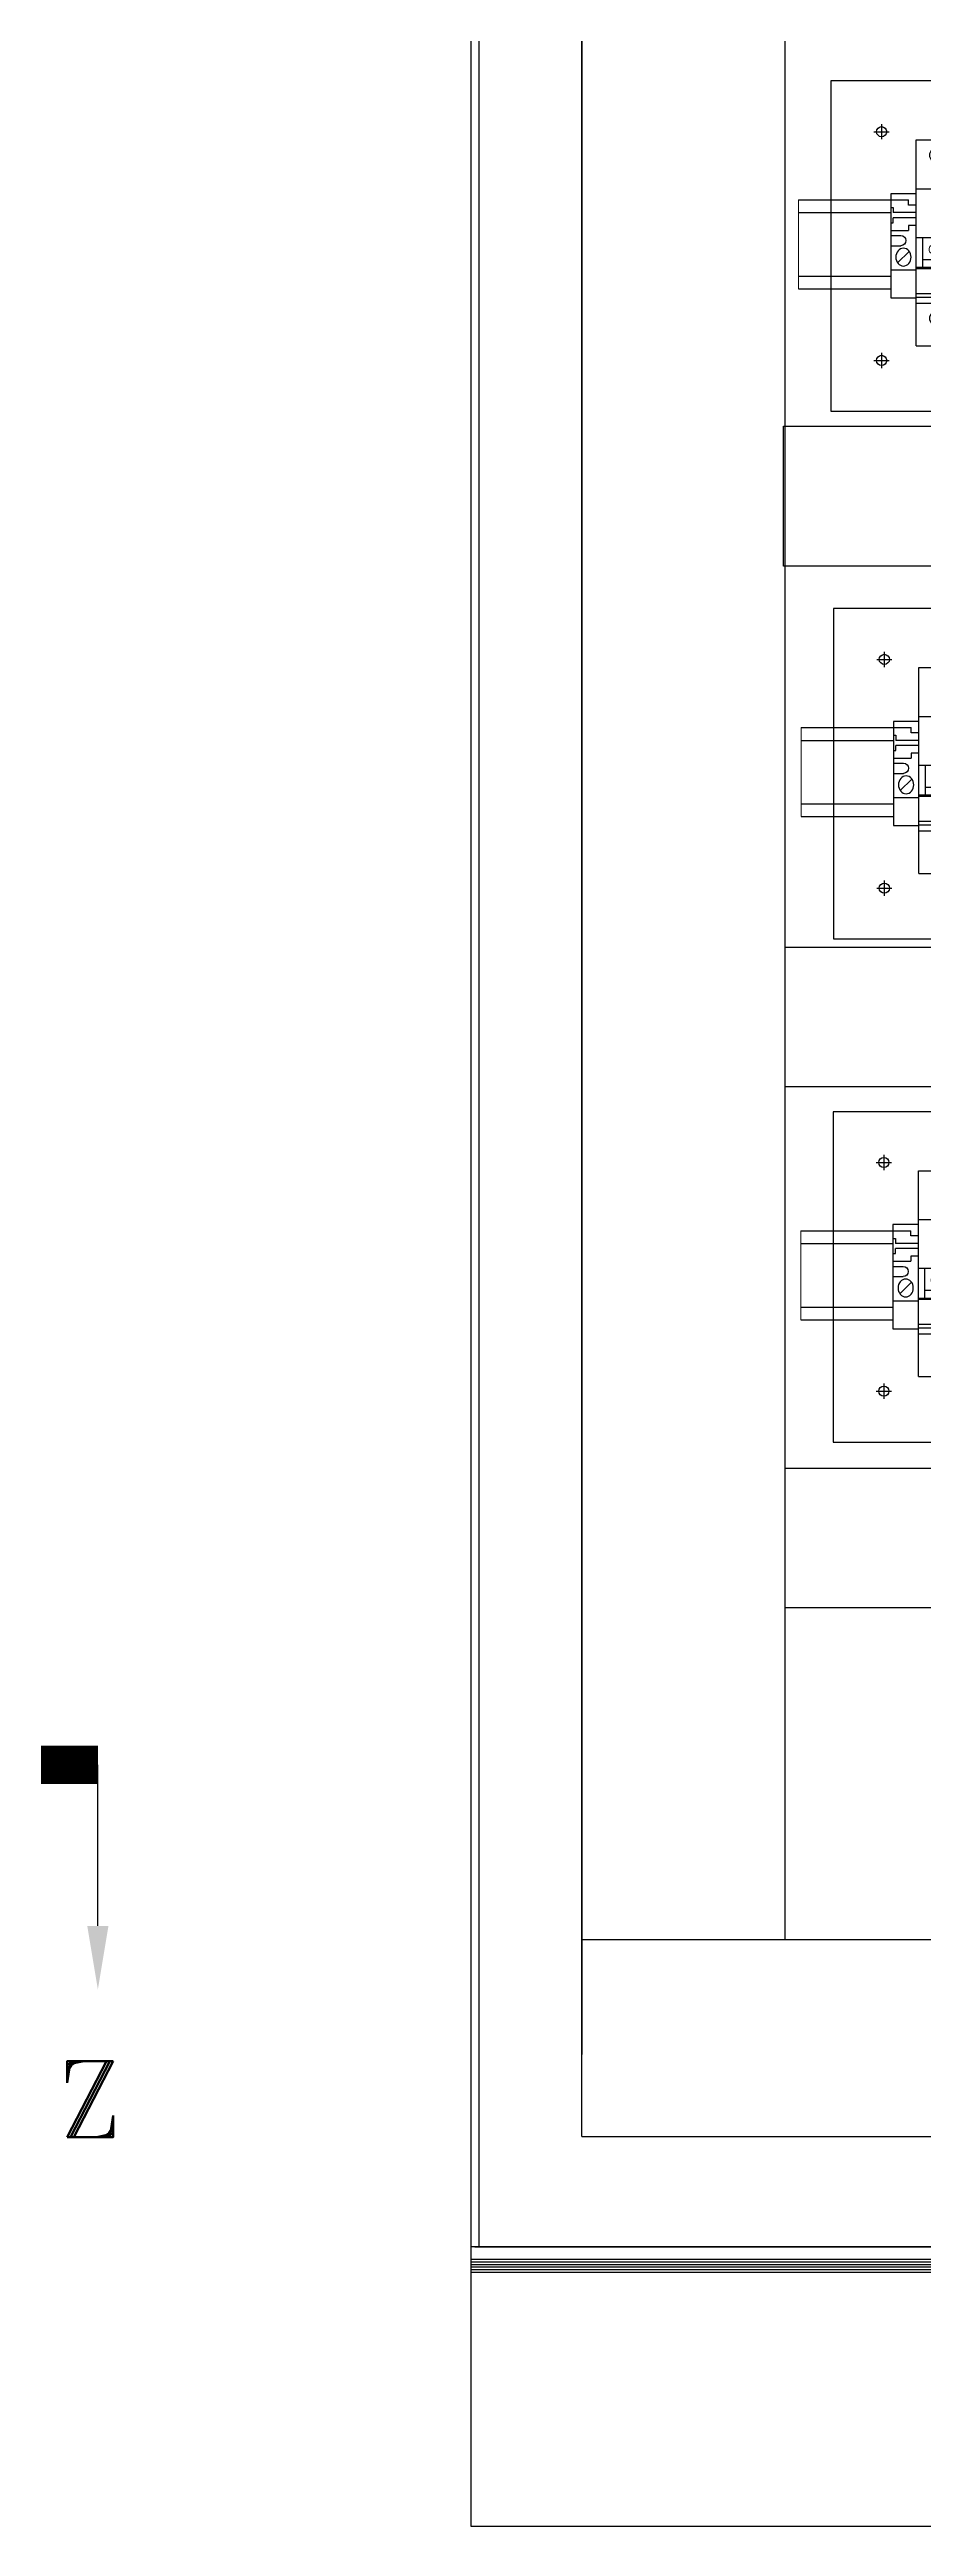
# Model space of a CAD drawing. Extents: x 81444 to 119867, y -54816 to -29062.
# Drawn here: x 87785 to 88128, y -40681 to -39706 of the extents above; entities that cross this region are included whole.
import ezdxf
from ezdxf.enums import TextEntityAlignment as Align
from ezdxf.lldxf.tags import DXFTag

# ---------------------------------------------------------------- set-up
doc = ezdxf.new("R2010")
doc.units = 0
doc.header["$LTSCALE"] = 100
doc.header["$MEASUREMENT"] = 0
for name, color, linetype in [('CABINET', 7, 'Continuous'), ('COMPONENT', 7, 'Continuous'), ('LOOP', 5, 'Continuous'), ('PSU', 12, 'Continuous'), ('TEXT', 7, 'Continuous')]:
    doc.layers.add(name, color=color, linetype=linetype)
doc.layers.add('细实线', color=7, linetype='Continuous', lineweight=20)
doc.styles.add('ROMANS', font='romans', dxfattribs={"width": 0.8, "height": 2})
doc.styles.add('ROMANT', font='romant.shx')
tags = doc.linetypes.add('CENTER2', pattern=[1.125, 0.75, -0.125, 0.125, -0.125]).pattern_tags.tags
tags[10:11] = [DXFTag(74, 4), DXFTag(75, 0), DXFTag(340, '0'), DXFTag(46, 1.0), DXFTag(50, 0.0), DXFTag(44, 0.0), DXFTag(45, 0.0)]
tags[8:9] = [DXFTag(74, 4), DXFTag(75, 0), DXFTag(340, '0'), DXFTag(46, 1.0), DXFTag(50, 0.0), DXFTag(44, 0.0), DXFTag(45, 0.0)]
tags[6:7] = [DXFTag(74, 4), DXFTag(75, 0), DXFTag(340, '0'), DXFTag(46, 1.0), DXFTag(50, 0.0), DXFTag(44, 0.0), DXFTag(45, 0.0)]
tags[4:5] = [DXFTag(74, 4), DXFTag(75, 0), DXFTag(340, '0'), DXFTag(46, 1.0), DXFTag(50, 0.0), DXFTag(44, 0.0), DXFTag(45, 0.0)]
tags = doc.linetypes.add('HIDDEN', pattern=[0.375, 0.25, -0.125]).pattern_tags.tags
tags[6:7] = [DXFTag(74, 4), DXFTag(75, 0), DXFTag(340, '0'), DXFTag(46, 1.0), DXFTag(50, 0.0), DXFTag(44, 0.0), DXFTag(45, 0.0)]
tags[4:5] = [DXFTag(74, 4), DXFTag(75, 0), DXFTag(340, '0'), DXFTag(46, 1.0), DXFTag(50, 0.0), DXFTag(44, 0.0), DXFTag(45, 0.0)]

# ---------------------------------------------------------------- blocks, each defined once
blk = doc.blocks.new('堵头')
at = {"color": 53}
for p, q in [((0, -41), (0, 0)), ((0, 0), (10, 0)), ((10, 0), (10, -41)), ((0, -11), (10, -11)), ((7.28, -18.33), (2.72, -13.78)), ((0, -20.55), (4, -20.55)), ((0, -24.55), (4, -24.55)), ((0, -26.55), (7, -26.55)), ((7, -28.55), (7, -26.55)), ((10, -28.55), (7, -28.55)), ((0, -29.55), (1, -29.55)), ((0, -35.55), (1, -35.55)), ((0, -38.55), (7, -38.55)), ((1, -29.55), (1, -31.55)), ((10, -31.55), (1, -31.55)), ((10, -33.55), (1, -33.55)), ((1, -35.55), (1, -33.55)), ((10, -36.55), (7, -36.55)), ((7, -36.55), (7, -38.55)), ((10, -41), (0, -41))]:
    blk.add_line(p, q, dxfattribs=at)
blk.add_arc((4, -22.55), 2, 270, 90, dxfattribs=at)
blk.add_ellipse((5, -16.05), major_axis=(0, -3.5), ratio=0.857143, start_param=4.712389, end_param=10.995574, dxfattribs=at)
blk = doc.blocks.new('2P空开')
at = {"layer": 'COMPONENT', "color": 6, "linetype": 'HIDDEN', "ltscale": 0.2}
for p, q in [((-11.76, -8.23), (-7.37, -3.86)), ((6.76, -8.23), (11.15, -3.86)), ((-11.76, -72.42), (-7.37, -68.04)), ((6.76, -72.42), (11.15, -68.04))]:
    blk.add_line(p, q, dxfattribs=at)
for centre in [(-9.56, -6.04), (8.95, -6.04), (-9.56, -70.23), (8.95, -70.23)]:
    blk.add_circle(centre, 3.1, dxfattribs=at)
at = {"layer": 'PSU', "linetype": 'HIDDEN', "ltscale": 0.2}
for p, q in [((-18, 0), (18, 0)), ((-18, -19.21), (-18, 0)), ((0, -19.21), (0, 0)), ((18, -19.21), (18, 0)), ((18, -81), (18, -19.21)), ((-18, -81), (-18, -64.21)), ((0, -81), (0, -64.21)), ((18, -81), (18, -67.23)), ((-18, -81), (18, -81))]:
    blk.add_line(p, q, dxfattribs=at)
at = {"layer": 'PSU'}
for p, q in [((-18, -19.21), (18, -19.21)), ((-18, -64.21), (-18, -19.21)), ((0, -38.43), (0, -19.21)), ((18, -64.21), (18, -19.21)), ((-18, -38.43), (0, -38.43)), ((-15.43, -50.11), (-15.43, -38.43)), ((-3.09, -50.11), (-3.09, -38.43)), ((0, -38.43), (18, -38.43)), ((3.09, -50.11), (3.09, -38.43)), ((15.43, -50.11), (15.43, -38.43)), ((-15.43, -47.02), (-3.09, -47.02)), ((3.09, -47.02), (15.43, -47.02)), ((-18, -50.11), (18, -50.11)), ((-18, -50.62), (18, -50.62)), ((-18, -60.46), (18, -60.46)), ((-18, -61.84), (18, -61.84)), ((-18, -64.21), (18, -64.21)), ((0, -64.21), (0, -64.21))]:
    blk.add_line(p, q, dxfattribs=at)
at = {"layer": 'TEXT', "style": 'ROMANS'}
for p in [(-9.48, -43.11), (9.37, -43.11)]:
    blk.add_text('OFF', height=3.086, dxfattribs=at).set_placement(p, align=Align.MIDDLE)

msp = doc.modelspace()

# ---------------------------------------------------------------- linework, layer by layer
at = {"color": 7}
for p, q in [((87950.38, -40681.09), (87950.38, -38571.09)), ((87950.38, -40681.09), (87950.38, -38571.09)), ((87993.88, -40527.59), (87993.88, -38614.59)), ((87993.88, -38695.09), (87993.88, -40495.39)), ((87993.88, -40450.09), (88706.88, -40450.09)), ((88750.38, -40571.09), (87950.38, -40571.09)), ((88750.38, -40576.09), (87950.38, -40576.09)), ((88750.38, -40577.09), (87950.38, -40577.09)), ((88750.38, -40578.09), (87950.38, -40578.09)), ((87951.88, -40571.09), (88748.88, -40571.09)), ((88750.38, -40579.09), (87950.38, -40579.09)), ((88750.38, -40580.09), (87950.38, -40580.09)), ((88750.38, -40581.09), (87950.38, -40581.09)), ((88750.38, -40681.09), (87950.38, -40681.09))]:
    msp.add_line(p, q, dxfattribs=at)
at = {"color": 7, "linetype": 'HIDDEN'}
msp.add_line((87953.58, -40571.09), (87953.58, -38571.09), dxfattribs=at)
msp.add_line((87953.58, -40571.09), (87953.58, -38571.09), dxfattribs=at)
at = {"color": 4, "linetype": 'CENTER2'}
for p, q in [((88108.78, -39738.69), (88114.78, -39738.69)), ((88111.78, -39735.69), (88111.78, -39741.69)), ((88111.78, -39825.69), (88111.78, -39831.69)), ((88108.78, -39828.69), (88114.78, -39828.69)), ((88112.84, -39943.35), (88112.84, -39949.35)), ((88109.84, -39946.35), (88115.84, -39946.35)), ((88109.84, -40036.35), (88115.84, -40036.35)), ((88112.84, -40033.35), (88112.84, -40039.35)), ((88109.67, -40144.35), (88115.67, -40144.35)), ((88112.67, -40141.35), (88112.67, -40147.35)), ((88109.67, -40234.35), (88115.67, -40234.35)), ((88112.67, -40231.35), (88112.67, -40237.35))]:
    msp.add_line(p, q, dxfattribs=at)
at = {"linetype": 'CENTER2'}
for p, q in [((88111.69, -39738.69), (88111.87, -39738.69)), ((88111.78, -39738.78), (88111.78, -39738.6)), ((88111.69, -39828.69), (88111.87, -39828.69)), ((88111.78, -39828.78), (88111.78, -39828.6)), ((88112.75, -39946.35), (88112.93, -39946.35)), ((88112.84, -39946.44), (88112.84, -39946.26)), ((88112.75, -40036.35), (88112.93, -40036.35)), ((88112.84, -40036.44), (88112.84, -40036.26)), ((88112.58, -40144.35), (88112.76, -40144.35)), ((88112.67, -40144.44), (88112.67, -40144.26)), ((88112.58, -40234.35), (88112.76, -40234.35)), ((88112.67, -40234.44), (88112.67, -40234.26))]:
    msp.add_line(p, q, dxfattribs=at)
at = {"color": 6}
for p, q in [((88079.07, -39765.55, -63738.88), (88115.35, -39765.55, -62238.04)), ((88079.07, -39770.55, -63738.88), (88115.35, -39770.55, -62238.04)), ((88079.07, -39795.55, -63738.88), (88115.35, -39795.55, -62238.04)), ((88079.07, -39800.55, -63738.88), (88115.35, -39800.55, -62238.04)), ((88080.13, -39973.21, -63738.88), (88116.41, -39973.21, -62238.04)), ((88080.13, -39978.21, -63738.88), (88116.41, -39978.21, -62238.04)), ((88080.13, -40003.21, -63738.88), (88116.41, -40003.21, -62238.04)), ((88080.13, -40008.21, -63738.88), (88116.41, -40008.21, -62238.04)), ((88079.96, -40171.2, -63738.88), (88116.24, -40171.2, -62238.04)), ((88079.96, -40176.2, -63738.88), (88116.24, -40176.2, -62238.04)), ((88079.96, -40201.2, -63738.88), (88116.24, -40201.2, -62238.04)), ((88079.96, -40206.2, -63738.88), (88116.24, -40206.2, -62238.04))]:
    msp.add_line(p, q, dxfattribs=at)
for points in [[(87993.88, -40450.09), (88073.88, -40450.09), (88073.88, -38649.59), (87993.88, -38649.59)], [(88091.78, -39848.69), (88611.78, -39848.69), (88611.78, -39718.69), (88091.78, -39718.69)], [(88092.84, -40056.35), (88612.84, -40056.35), (88612.84, -39926.35), (88092.84, -39926.35)], [(88073.88, -40059.61), (88623.88, -40059.61), (88623.88, -40114.61), (88073.88, -40114.61)], [(88092.67, -40254.35), (88612.67, -40254.35), (88612.67, -40124.35), (88092.67, -40124.35)], [(88073.88, -40264.61), (88623.88, -40264.61), (88623.88, -40319.61), (88073.88, -40319.61)]]:
    msp.add_lwpolyline(points, close=True)
at = {"elevation": 63738.88}
msp.add_lwpolyline([(88073.25, -39854.61), (88623.25, -39854.61), (88623.25, -39909.61), (88073.25, -39909.61)], close=True, dxfattribs=at)
for centre in [(88111.78, -39738.69), (88111.78, -39828.69), (88112.84, -39946.35), (88112.84, -40036.35), (88112.67, -40144.35), (88112.67, -40234.35)]:
    msp.add_circle(centre, 2)
at = {"layer": 'CABINET'}
msp.add_line((87993.88, -40527.59), (88706.88, -40527.59), dxfattribs=at)
at = {"layer": 'LOOP', "color": 5}
msp.add_line((87803.59, -40444.78), (87803.59, -40381.38), dxfattribs=at)
msp.add_line((87803.59, -40444.78), (87803.59, -40381.38), dxfattribs=at)
at = {"layer": 'LOOP', "color": 5, "const_width": 15}
msp.add_lwpolyline([(87803.59, -40381.38), (87758.45, -40381.38)], dxfattribs=at)
msp.add_lwpolyline([(87803.59, -40381.38), (87758.45, -40381.38)], dxfattribs=at)
at = {"layer": 'LOOP', "color": 5}
msp.add_solid([(87799.42, -40444.78), (87803.59, -40469.78), (87807.75, -40444.78)], dxfattribs=at)
msp.add_solid([(87799.42, -40444.78), (87803.59, -40469.78), (87807.75, -40444.78)], dxfattribs=at)
at = {"layer": '细实线', "color": 6}
for p, q in [((88079.07, -39765.55, -63738.88), (88079.07, -39800.55, -63738.88)), ((88080.13, -39973.21, -63738.88), (88080.13, -40008.21, -63738.88)), ((88079.96, -40171.2, -63738.88), (88079.96, -40206.2, -63738.88))]:
    msp.add_line(p, q, dxfattribs=at)

# ---------------------------------------------------------------- block references
at = {"xscale": -1, "rotation": 180}
for p in [(88115.35, -39804.1, -62238.04), (88115.35, -39804.1, -62238.04), (88116.41, -40011.76, -62238.04), (88116.41, -40011.76, -62238.04), (88116.24, -40209.76, -62238.04), (88116.24, -40209.76, -62238.04)]:
    msp.add_blockref('堵头', p, dxfattribs=at)
at = {"layer": 'CABINET'}
for p in [(88143.35, -39741.9, -62238.04), (88144.42, -39949.56, -62238.04), (88144.24, -40147.55, -62238.04)]:
    msp.add_blockref('2P空开', p, dxfattribs=at)

# ---------------------------------------------------------------- texts
at = {"layer": 'TEXT', "color": 5, "style": 'ROMANT'}
msp.add_text('Z', height=30, dxfattribs=at).set_placement((87800.58, -40527.93), align=Align.CENTER)
msp.add_text('Z', height=30, dxfattribs=at).set_placement((87800.58, -40527.93), align=Align.CENTER)

doc.saveas('drawing.dxf')
